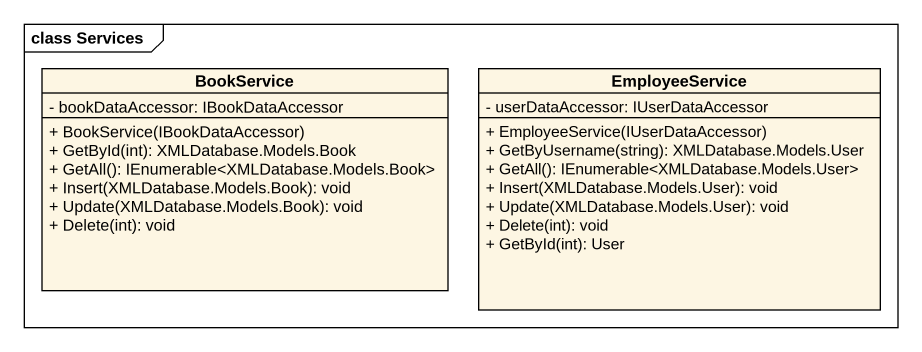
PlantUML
@startuml
mainframe class Services
hide circle
hide empty members
skinparam classAttributeIconSize 0
class BookService {
  - bookDataAccessor: IBookDataAccessor
  + BookService(IBookDataAccessor)
  + GetById(int): XMLDatabase.Models.Book
  + GetAll(): IEnumerable<XMLDatabase.Models.Book>
  + Insert(XMLDatabase.Models.Book): void
  + Update(XMLDatabase.Models.Book): void
  + Delete(int): void
}
class EmployeeService {
  - userDataAccessor: IUserDataAccessor
  + EmployeeService(IUserDataAccessor)
  + GetByUsername(string): XMLDatabase.Models.User
  + GetAll(): IEnumerable<XMLDatabase.Models.User>
  + Insert(XMLDatabase.Models.User): void
  + Update(XMLDatabase.Models.User): void
  + Delete(int): void
  + GetById(int): User
}
@enduml
